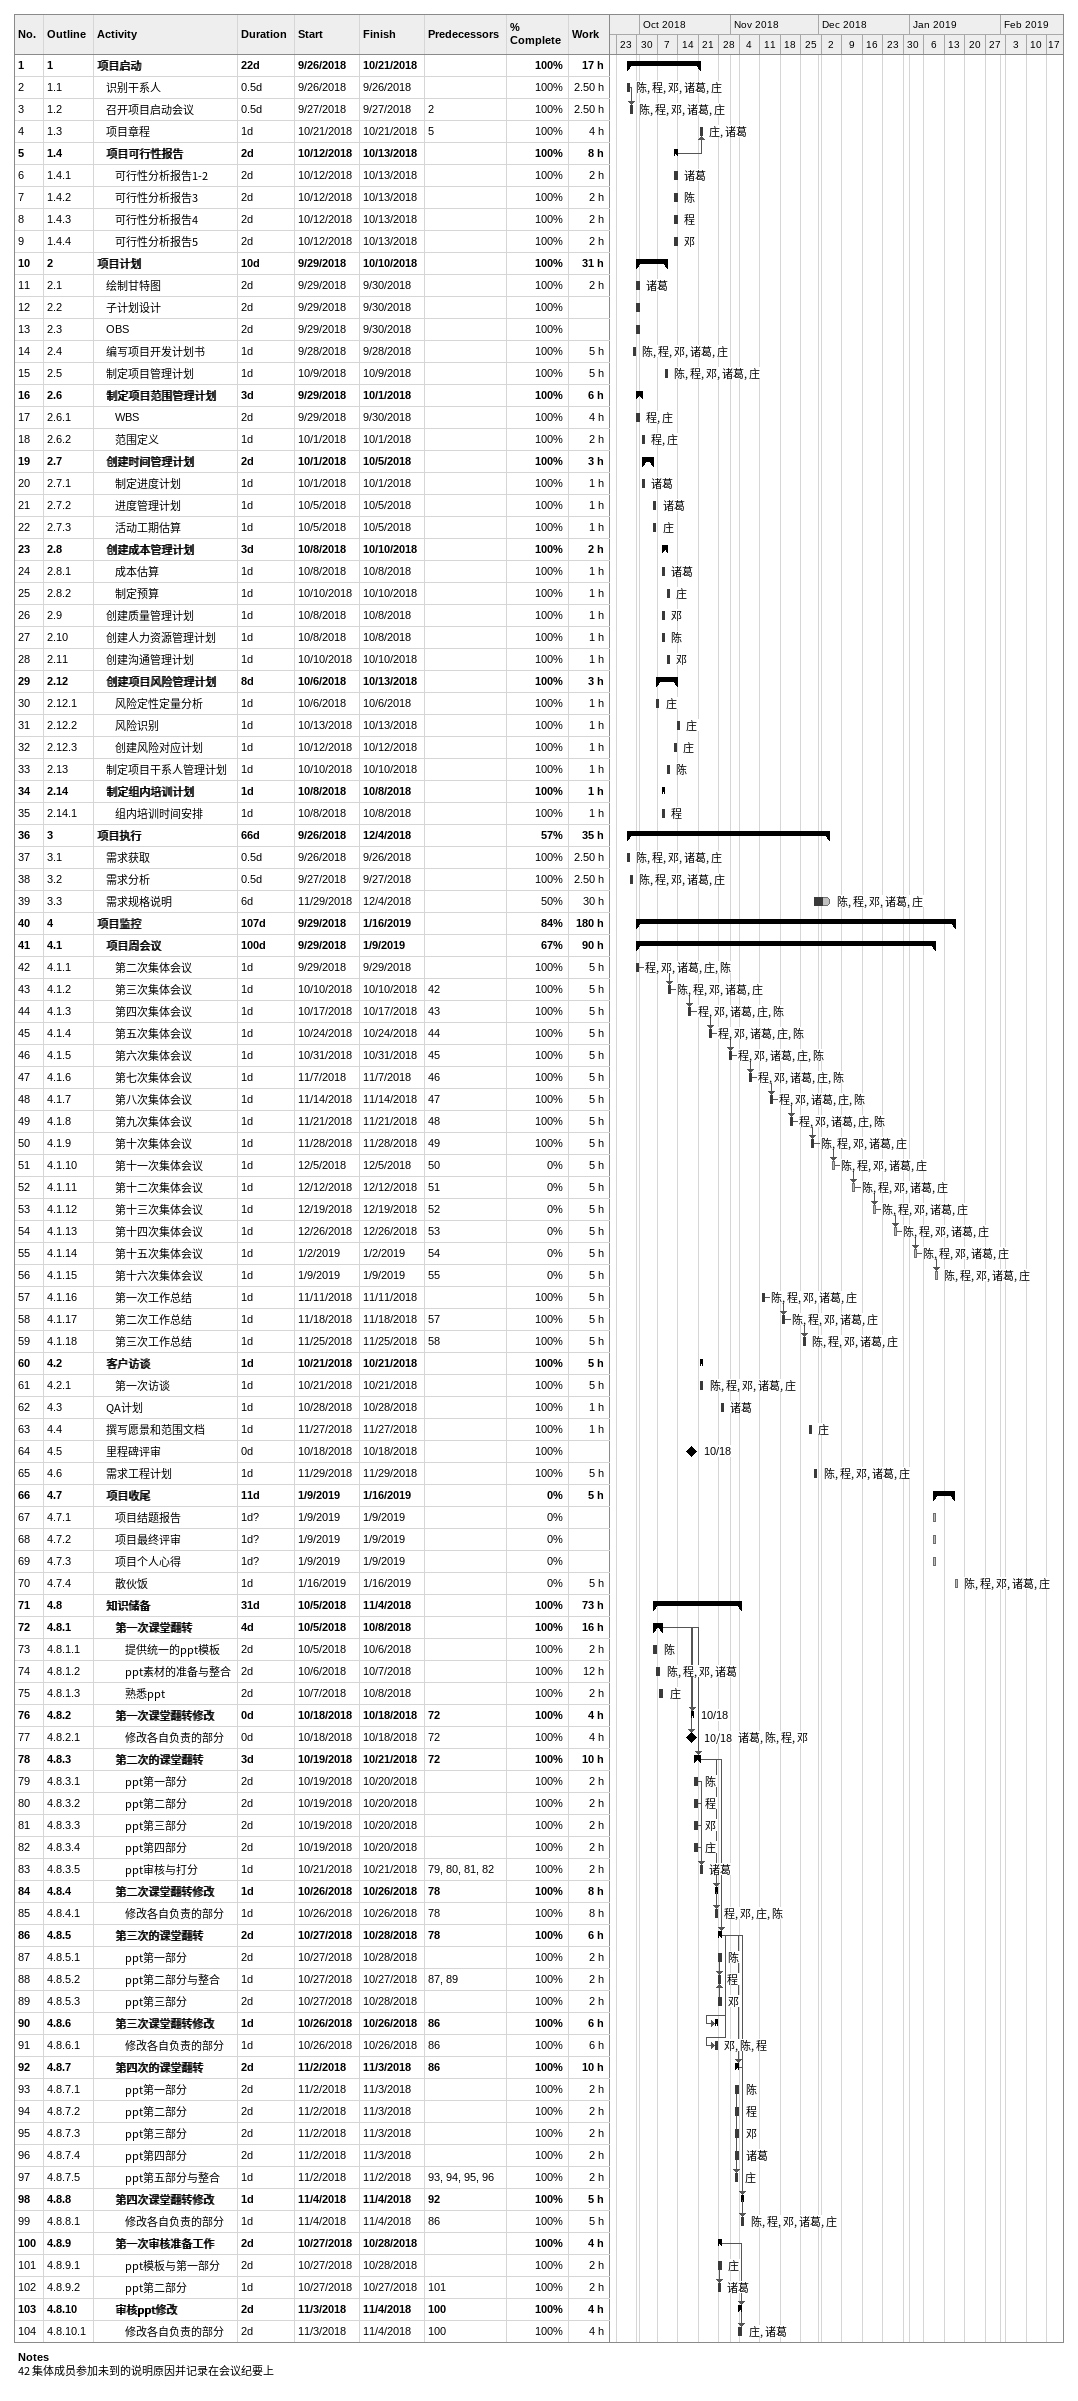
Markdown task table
| ID | WBS | Task | Duration | Start | Finish | Predecessors | Resources | % complete | Work (h) |
|---|---|---|---|---|---|---|---|---|---|
| 1 | 1 | **项目启动** | 22d | 2018-09-26 | 2018-10-21 |  |  | 100 | 17 |
| 2 | 1.1 | 识别干系人 | 0.5d | 2018-09-26 | 2018-09-26 |  | 陈, 程, 邓, 诸葛, 庄 | 100 | 2.50 |
| 3 | 1.2 | 召开项目启动会议 | 0.5d | 2018-09-27 | 2018-09-27 | 2 | 陈, 程, 邓, 诸葛, 庄 | 100 | 2.50 |
| 4 | 1.3 | 项目章程 | 1d | 2018-10-21 | 2018-10-21 | 5 | 庄, 诸葛 | 100 | 4 |
| 5 | 1.4 | **项目可行性报告** | 2d | 2018-10-12 | 2018-10-13 |  |  | 100 | 8 |
| 6 | 1.4.1 | 可行性分析报告1-2 | 2d | 2018-10-12 | 2018-10-13 |  | 诸葛 | 100 | 2 |
| 7 | 1.4.2 | 可行性分析报告3 | 2d | 2018-10-12 | 2018-10-13 |  | 陈 | 100 | 2 |
| 8 | 1.4.3 | 可行性分析报告4 | 2d | 2018-10-12 | 2018-10-13 |  | 程 | 100 | 2 |
| 9 | 1.4.4 | 可行性分析报告5 | 2d | 2018-10-12 | 2018-10-13 |  | 邓 | 100 | 2 |
| 10 | 2 | **项目计划** | 10d | 2018-09-29 | 2018-10-10 |  |  | 100 | 31 |
| 11 | 2.1 | 绘制甘特图 | 2d | 2018-09-29 | 2018-09-30 |  | 诸葛 | 100 | 2 |
| 12 | 2.2 | 子计划设计 | 2d | 2018-09-29 | 2018-09-30 |  |  | 100 |  |
| 13 | 2.3 | OBS | 2d | 2018-09-29 | 2018-09-30 |  |  | 100 |  |
| 14 | 2.4 | 编写项目开发计划书 | 1d | 2018-09-28 | 2018-09-28 |  | 陈, 程, 邓, 诸葛, 庄 | 100 | 5 |
| 15 | 2.5 | 制定项目管理计划 | 1d | 2018-10-09 | 2018-10-09 |  | 陈, 程, 邓, 诸葛, 庄 | 100 | 5 |
| 16 | 2.6 | **制定项目范围管理计划** | 3d | 2018-09-29 | 2018-10-01 |  |  | 100 | 6 |
| 17 | 2.6.1 | WBS | 2d | 2018-09-29 | 2018-09-30 |  | 程, 庄 | 100 | 4 |
| 18 | 2.6.2 | 范围定义 | 1d | 2018-10-01 | 2018-10-01 |  | 程, 庄 | 100 | 2 |
| 19 | 2.7 | **创建时间管理计划** | 2d | 2018-10-01 | 2018-10-05 |  |  | 100 | 3 |
| 20 | 2.7.1 | 制定进度计划 | 1d | 2018-10-01 | 2018-10-01 |  | 诸葛 | 100 | 1 |
| 21 | 2.7.2 | 进度管理计划 | 1d | 2018-10-05 | 2018-10-05 |  | 诸葛 | 100 | 1 |
| 22 | 2.7.3 | 活动工期估算 | 1d | 2018-10-05 | 2018-10-05 |  | 庄 | 100 | 1 |
| 23 | 2.8 | **创建成本管理计划** | 3d | 2018-10-08 | 2018-10-10 |  |  | 100 | 2 |
| 24 | 2.8.1 | 成本估算 | 1d | 2018-10-08 | 2018-10-08 |  | 诸葛 | 100 | 1 |
| 25 | 2.8.2 | 制定预算 | 1d | 2018-10-10 | 2018-10-10 |  | 庄 | 100 | 1 |
| 26 | 2.9 | 创建质量管理计划 | 1d | 2018-10-08 | 2018-10-08 |  | 邓 | 100 | 1 |
| 27 | 2.10 | 创建人力资源管理计划 | 1d | 2018-10-08 | 2018-10-08 |  | 陈 | 100 | 1 |
| 28 | 2.11 | 创建沟通管理计划 | 1d | 2018-10-10 | 2018-10-10 |  | 邓 | 100 | 1 |
| 29 | 2.12 | **创建项目风险管理计划** | 8d | 2018-10-06 | 2018-10-13 |  |  | 100 | 3 |
| 30 | 2.12.1 | 风险定性定量分析 | 1d | 2018-10-06 | 2018-10-06 |  | 庄 | 100 | 1 |
| 31 | 2.12.2 | 风险识别 | 1d | 2018-10-13 | 2018-10-13 |  | 庄 | 100 | 1 |
| 32 | 2.12.3 | 创建风险对应计划 | 1d | 2018-10-12 | 2018-10-12 |  | 庄 | 100 | 1 |
| 33 | 2.13 | 制定项目干系人管理计划 | 1d | 2018-10-10 | 2018-10-10 |  | 陈 | 100 | 1 |
| 34 | 2.14 | **制定组内培训计划** | 1d | 2018-10-08 | 2018-10-08 |  |  | 100 | 1 |
| 35 | 2.14.1 | 组内培训时间安排 | 1d | 2018-10-08 | 2018-10-08 |  | 程 | 100 | 1 |
| 36 | 3 | **项目执行** | 66d | 2018-09-26 | 2018-12-04 |  |  | 57 | 35 |
| 37 | 3.1 | 需求获取 | 0.5d | 2018-09-26 | 2018-09-26 |  | 陈, 程, 邓, 诸葛, 庄 | 100 | 2.50 |
| 38 | 3.2 | 需求分析 | 0.5d | 2018-09-27 | 2018-09-27 |  | 陈, 程, 邓, 诸葛, 庄 | 100 | 2.50 |
| 39 | 3.3 | 需求规格说明 | 6d | 2018-11-29 | 2018-12-04 |  | 陈, 程, 邓, 诸葛, 庄 | 50 | 30 |
| 40 | 4 | **项目监控** | 107d | 2018-09-29 | 2019-01-16 |  |  | 84 | 180 |
| 41 | 4.1 | **项目周会议** | 100d | 2018-09-29 | 2019-01-09 |  |  | 67 | 90 |
| 42 | 4.1.1 | 第二次集体会议 | 1d | 2018-09-29 | 2018-09-29 |  | 程, 邓, 诸葛, 庄, 陈 | 100 | 5 |
| 43 | 4.1.2 | 第三次集体会议 | 1d | 2018-10-10 | 2018-10-10 | 42 | 陈, 程, 邓, 诸葛, 庄 | 100 | 5 |
| 44 | 4.1.3 | 第四次集体会议 | 1d | 2018-10-17 | 2018-10-17 | 43 | 程, 邓, 诸葛, 庄, 陈 | 100 | 5 |
| 45 | 4.1.4 | 第五次集体会议 | 1d | 2018-10-24 | 2018-10-24 | 44 | 程, 邓, 诸葛, 庄, 陈 | 100 | 5 |
| 46 | 4.1.5 | 第六次集体会议 | 1d | 2018-10-31 | 2018-10-31 | 45 | 程, 邓, 诸葛, 庄, 陈 | 100 | 5 |
| 47 | 4.1.6 | 第七次集体会议 | 1d | 2018-11-07 | 2018-11-07 | 46 | 程, 邓, 诸葛, 庄, 陈 | 100 | 5 |
| 48 | 4.1.7 | 第八次集体会议 | 1d | 2018-11-14 | 2018-11-14 | 47 | 程, 邓, 诸葛, 庄, 陈 | 100 | 5 |
| 49 | 4.1.8 | 第九次集体会议 | 1d | 2018-11-21 | 2018-11-21 | 48 | 程, 邓, 诸葛, 庄, 陈 | 100 | 5 |
| 50 | 4.1.9 | 第十次集体会议 | 1d | 2018-11-28 | 2018-11-28 | 49 | 陈, 程, 邓, 诸葛, 庄 | 100 | 5 |
| 51 | 4.1.10 | 第十一次集体会议 | 1d | 2018-12-05 | 2018-12-05 | 50 | 陈, 程, 邓, 诸葛, 庄 | 0 | 5 |
| 52 | 4.1.11 | 第十二次集体会议 | 1d | 2018-12-12 | 2018-12-12 | 51 | 陈, 程, 邓, 诸葛, 庄 | 0 | 5 |
| 53 | 4.1.12 | 第十三次集体会议 | 1d | 2018-12-19 | 2018-12-19 | 52 | 陈, 程, 邓, 诸葛, 庄 | 0 | 5 |
| 54 | 4.1.13 | 第十四次集体会议 | 1d | 2018-12-26 | 2018-12-26 | 53 | 陈, 程, 邓, 诸葛, 庄 | 0 | 5 |
| 55 | 4.1.14 | 第十五次集体会议 | 1d | 2019-01-02 | 2019-01-02 | 54 | 陈, 程, 邓, 诸葛, 庄 | 0 | 5 |
| 56 | 4.1.15 | 第十六次集体会议 | 1d | 2019-01-09 | 2019-01-09 | 55 | 陈, 程, 邓, 诸葛, 庄 | 0 | 5 |
| 57 | 4.1.16 | 第一次工作总结 | 1d | 2018-11-11 | 2018-11-11 |  | 陈, 程, 邓, 诸葛, 庄 | 100 | 5 |
| 58 | 4.1.17 | 第二次工作总结 | 1d | 2018-11-18 | 2018-11-18 | 57 | 陈, 程, 邓, 诸葛, 庄 | 100 | 5 |
| 59 | 4.1.18 | 第三次工作总结 | 1d | 2018-11-25 | 2018-11-25 | 58 | 陈, 程, 邓, 诸葛, 庄 | 100 | 5 |
| 60 | 4.2 | **客户访谈** | 1d | 2018-10-21 | 2018-10-21 |  |  | 100 | 5 |
| 61 | 4.2.1 | 第一次访谈 | 1d | 2018-10-21 | 2018-10-21 |  | 陈, 程, 邓, 诸葛, 庄 | 100 | 5 |
| 62 | 4.3 | QA计划 | 1d | 2018-10-28 | 2018-10-28 |  | 诸葛 | 100 | 1 |
| 63 | 4.4 | 撰写愿景和范围文档 | 1d | 2018-11-27 | 2018-11-27 |  | 庄 | 100 | 1 |
| 64 | 4.5 | 里程碑评审 | 0d | 2018-10-18 | 2018-10-18 |  |  | 100 |  |
| 65 | 4.6 | 需求工程计划 | 1d | 2018-11-29 | 2018-11-29 |  | 陈, 程, 邓, 诸葛, 庄 | 100 | 5 |
| 66 | 4.7 | **项目收尾** | 11d | 2019-01-09 | 2019-01-16 |  |  | 0 | 5 |
| 67 | 4.7.1 | 项目结题报告 | 1d? | 2019-01-09 | 2019-01-09 |  |  | 0 |  |
| 68 | 4.7.2 | 项目最终评审 | 1d? | 2019-01-09 | 2019-01-09 |  |  | 0 |  |
| 69 | 4.7.3 | 项目个人心得 | 1d? | 2019-01-09 | 2019-01-09 |  |  | 0 |  |
| 70 | 4.7.4 | 散伙饭 | 1d | 2019-01-16 | 2019-01-16 |  | 陈, 程, 邓, 诸葛, 庄 | 0 | 5 |
| 71 | 4.8 | **知识储备** | 31d | 2018-10-05 | 2018-11-04 |  |  | 100 | 73 |
| 72 | 4.8.1 | **第一次课堂翻转** | 4d | 2018-10-05 | 2018-10-08 |  |  | 100 | 16 |
| 73 | 4.8.1.1 | 提供统一的ppt模板 | 2d | 2018-10-05 | 2018-10-06 |  | 陈 | 100 | 2 |
| 74 | 4.8.1.2 | ppt素材的准备与整合 | 2d | 2018-10-06 | 2018-10-07 |  | 陈, 程, 邓, 诸葛 | 100 | 12 |
| 75 | 4.8.1.3 | 熟悉ppt | 2d | 2018-10-07 | 2018-10-08 |  | 庄 | 100 | 2 |
| 76 | 4.8.2 | **第一次课堂翻转修改** | 0d | 2018-10-18 | 2018-10-18 | 72 |  | 100 | 4 |
| 77 | 4.8.2.1 | 修改各自负责的部分 | 0d | 2018-10-18 | 2018-10-18 | 72 | 诸葛, 陈, 程, 邓 | 100 | 4 |
| 78 | 4.8.3 | **第二次的课堂翻转** | 3d | 2018-10-19 | 2018-10-21 | 72 |  | 100 | 10 |
| 79 | 4.8.3.1 | ppt第一部分 | 2d | 2018-10-19 | 2018-10-20 |  | 陈 | 100 | 2 |
| 80 | 4.8.3.2 | ppt第二部分 | 2d | 2018-10-19 | 2018-10-20 |  | 程 | 100 | 2 |
| 81 | 4.8.3.3 | ppt第三部分 | 2d | 2018-10-19 | 2018-10-20 |  | 邓 | 100 | 2 |
| 82 | 4.8.3.4 | ppt第四部分 | 2d | 2018-10-19 | 2018-10-20 |  | 庄 | 100 | 2 |
| 83 | 4.8.3.5 | ppt审核与打分 | 1d | 2018-10-21 | 2018-10-21 | 79, 80, 81, 82 | 诸葛 | 100 | 2 |
| 84 | 4.8.4 | **第二次课堂翻转修改** | 1d | 2018-10-26 | 2018-10-26 | 78 |  | 100 | 8 |
| 85 | 4.8.4.1 | 修改各自负责的部分 | 1d | 2018-10-26 | 2018-10-26 | 78 | 程, 邓, 庄, 陈 | 100 | 8 |
| 86 | 4.8.5 | **第三次的课堂翻转** | 2d | 2018-10-27 | 2018-10-28 | 78 |  | 100 | 6 |
| 87 | 4.8.5.1 | ppt第一部分 | 2d | 2018-10-27 | 2018-10-28 |  | 陈 | 100 | 2 |
| 88 | 4.8.5.2 | ppt第二部分与整合 | 1d | 2018-10-27 | 2018-10-27 | 87, 89 | 程 | 100 | 2 |
| 89 | 4.8.5.3 | ppt第三部分 | 2d | 2018-10-27 | 2018-10-28 |  | 邓 | 100 | 2 |
| 90 | 4.8.6 | **第三次课堂翻转修改** | 1d | 2018-10-26 | 2018-10-26 | 86 |  | 100 | 6 |
| 91 | 4.8.6.1 | 修改各自负责的部分 | 1d | 2018-10-26 | 2018-10-26 | 86 | 邓, 陈, 程 | 100 | 6 |
| 92 | 4.8.7 | **第四次的课堂翻转** | 2d | 2018-11-02 | 2018-11-03 | 86 |  | 100 | 10 |
| 93 | 4.8.7.1 | ppt第一部分 | 2d | 2018-11-02 | 2018-11-03 |  | 陈 | 100 | 2 |
| 94 | 4.8.7.2 | ppt第二部分 | 2d | 2018-11-02 | 2018-11-03 |  | 程 | 100 | 2 |
| 95 | 4.8.7.3 | ppt第三部分 | 2d | 2018-11-02 | 2018-11-03 |  | 邓 | 100 | 2 |
| 96 | 4.8.7.4 | ppt第四部分 | 2d | 2018-11-02 | 2018-11-03 |  | 诸葛 | 100 | 2 |
| 97 | 4.8.7.5 | ppt第五部分与整合 | 1d | 2018-11-02 | 2018-11-02 | 93, 94, 95, 96 | 庄 | 100 | 2 |
| 98 | 4.8.8 | **第四次课堂翻转修改** | 1d | 2018-11-04 | 2018-11-04 | 92 |  | 100 | 5 |
| 99 | 4.8.8.1 | 修改各自负责的部分 | 1d | 2018-11-04 | 2018-11-04 | 86 | 陈, 程, 邓, 诸葛, 庄 | 100 | 5 |
| 100 | 4.8.9 | **第一次审核准备工作** | 2d | 2018-10-27 | 2018-10-28 |  |  | 100 | 4 |
| 101 | 4.8.9.1 | ppt模板与第一部分 | 2d | 2018-10-27 | 2018-10-28 |  | 庄 | 100 | 2 |
| 102 | 4.8.9.2 | ppt第二部分 | 1d | 2018-10-27 | 2018-10-27 | 101 | 诸葛 | 100 | 2 |
| 103 | 4.8.10 | **审核ppt修改** | 2d | 2018-11-03 | 2018-11-04 | 100 |  | 100 | 4 |
| 104 | 4.8.10.1 | 修改各自负责的部分 | 2d | 2018-11-03 | 2018-11-04 | 100 | 庄, 诸葛 | 100 | 4 |

Notes
- 42: 集体成员参加 未到的说明原因并记录在会议纪要上
